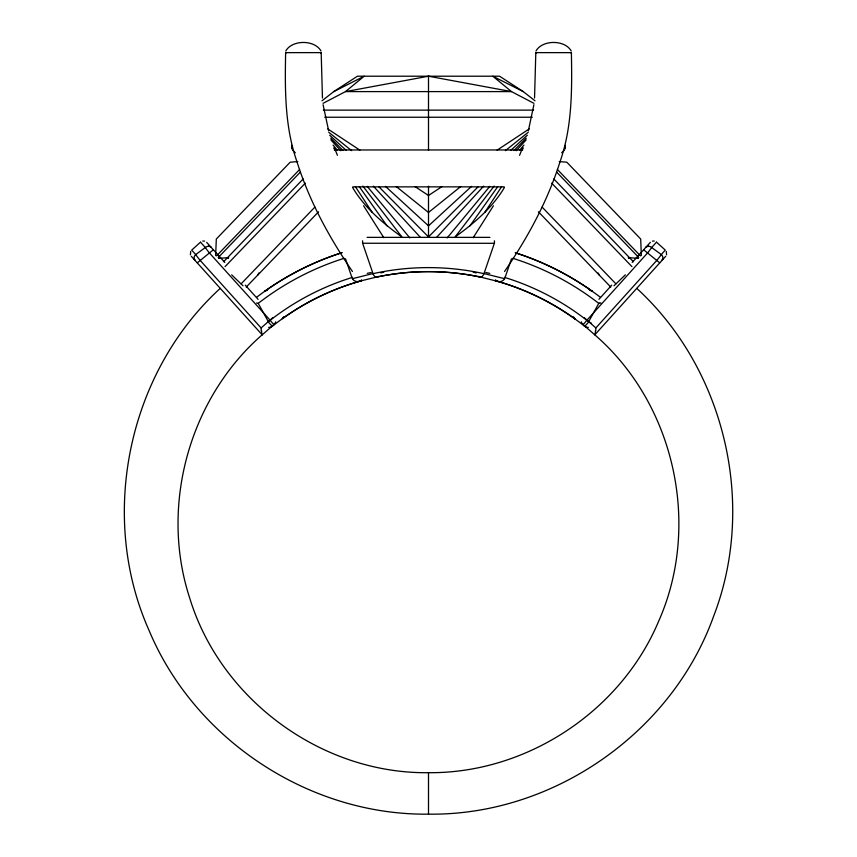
<?xml version="1.0" encoding="UTF-8"?>
<svg xmlns="http://www.w3.org/2000/svg" width="857" height="857" viewBox="0 0 857 857"><rect width="100%" height="100%" fill="white"/><g stroke="black" fill="none" stroke-linecap="round" stroke-linejoin="round"><path stroke-width="1.29" d="M286.656 52.641L285.638 52.641C284.92 89.085 284.663 126.3 296.79 161.202M535.818 52.631L534.543 97.998M662.643 259.264A4.499 3.717 42.9 0 1 662 260.303A4.499 3.739 42.1 0 0 661.304 254.518A7.874 0.568 -50.7 0 1 657.083 260.089L595.872 327.931L595.744 330.995M215.653 255.579L216.307 239.039L290.18 162.198L297.797 161.598M533.911 104.693L528.341 130.8M666.575 254.85L666.307 251.412M291.616 145.315L291.68 148.839M560.21 161.202C572.347 126.3 572.069 89.085 571.383 52.641L570.344 52.641M285.777 51.013C292.076 39.593 314.669 39.615 321.011 51.002M535.989 51.002C542.331 39.615 564.924 39.593 571.223 51.013M584.442 326.11A252.976 251.626 -61.1 0 0 495.325 280.71L495.603 279.81M258.921 272.954L257.539 275.311M560.092 161.555C547.73 200.924 527.816 237.55 504.548 271.487M565.32 148.839L565.384 145.315M494.21 243.742L484.012 273.565L504.559 278.686M505.041 277.625L511.479 258.803M190.693 251.412L190.425 254.85M519.567 155.31L522.406 148.24M283.721 316.694L282.296 318.686L286.131 316.029A251.904 250.994 61.1 0 1 361.708 280.678L361.397 279.81M504.484 277.368A258.675 257.357 -61.1 0 1 588.63 321.729L598.775 303.357L599.589 303.174M197.324 262.81L213.307 249.815M504.366 187.554C492.411 207.758 474.007 223.334 455.153 236.918L494.135 186.076M493.418 205.776L473.171 237.732M484.762 212.472L501.581 186.697M469.957 225.852L497.671 186.751M521.752 150.071L523.381 147.95M447.161 237.935L489.808 186.355M519.653 150.243L523.916 145.09M611.748 285.124L598.925 299.339M632.22 262.435L650.345 242.349M656.473 242.188L651.674 247.512A7.917 0.578 -50.9 0 1 647.592 252.922L586.831 320.293A5.795 0.589 -52.7 0 1 582.921 324.428L594.769 334.819C674.513 403.776 701.433 524.827 658.679 621.164C620.779 711.471 526.434 773.582 428.5 772.693C322.071 773.989 220.785 699.944 189.729 598.122C159.552 506.026 189.14 398.505 262.167 334.798L191.304 256.286M665.696 256.286L594.887 334.733M436.642 237.325L483.648 186.14M516.193 150.703L526.144 139.873M216.532 255.889L299.639 169.44M218.235 257.529L300.421 172.043M223.688 261.653L303.153 178.995M225.048 266.645L305.338 183.13M241.063 283.892L314.894 207.094M246.259 287.041L318.579 211.808M378.687 186.58L428.5 236.918L478.313 186.58M514.039 150.478L526.252 138.138M272.922 317.551L261.128 327.931L261.256 330.995M220.249 288.359C127.993 372.688 98.105 516.053 148.979 630.227C194.721 739.977 309.613 815.575 428.5 814.15C552.529 815.81 671.695 733.142 713.57 616.376C756.763 504.591 725.086 369.335 636.751 288.359M561.678 152.771L562.235 152.225M562.674 151.807L564.388 150.157M613.955 285.799L625.342 274.851M262.21 334.841L274.09 324.449A5.795 0.589 52.7 0 1 270.18 320.282L209.397 252.933A7.917 0.578 50.9 0 1 205.294 247.48L200.527 242.188M471.564 186.355L428.5 225.852L385.436 186.355M510.718 150.446L527.355 135.192M200.495 242.156L191.711 250.105L195.728 254.55L205.326 247.512A4.51 3.642 -41.1 0 1 211.068 247.33A4.51 3.664 -42.1 0 0 208.712 246.216M460.702 186.569L428.5 212.472L396.298 186.569M505.384 150.65L528.233 132.278M322.007 100.794L333.748 91.603L357.433 76.209L499.567 76.209L523.252 91.603L534.993 100.794M264.792 291.219L269.366 288.027A281.225 280.293 61.4 0 1 342.072 252.644M441.784 186.719L428.5 195.492L415.217 186.719M497.124 150.146L529.23 128.936M378.494 276.415L377.123 276.95L381.376 276.104A248.659 247.245 0 0 1 475.624 276.115L479.877 276.95L478.506 276.415M267.491 322.221L268.37 321.729A258.675 257.357 61.1 0 1 352.516 277.368M323.057 103.333L345.5 91.603L364.193 76.209L333.748 91.603M352.441 278.686L372.988 273.554L362.79 243.742M371.22 272.505L367.225 273.362M600.864 302.907L599.739 303.142M523.252 91.603L492.807 76.209L511.5 91.603L428.5 76.209L345.5 91.603L511.5 91.603L533.943 103.333M652.466 241.085L654.245 241.042M202.755 241.042L204.534 241.085M218.589 258.396L228.744 257.593M226.966 258.246L228.423 258.214M535.914 52.631L536.857 52.62M571.34 52.641L536.021 52.631M323.368 110.124L533.632 110.124M324.707 117.238L532.293 117.238M334.305 149.964L522.695 149.964M352.752 186.858L504.248 186.858M367.085 237.368L489.915 237.368M320.143 52.62L321.161 52.62L285.66 52.641M628.577 258.214L630.034 258.246M559.203 161.598L566.82 162.198L640.693 239.039L641.347 255.579M628.256 257.593L638.411 258.396M489.776 273.362L485.78 272.505M256.511 302.982L258.225 303.357L268.37 321.729M643.693 249.815L659.676 262.81M591.544 323.346L588.705 321.771M327.77 128.936L359.876 150.146M587.634 288.027L592.208 291.219M352.634 187.554C364.589 207.758 382.993 223.334 401.847 236.918L362.865 186.076M328.767 132.278L351.616 150.65M595.872 327.931L584.078 317.551M656.505 242.156L665.289 250.105L661.272 254.55L651.674 247.512A4.51 3.642 41.1 0 0 645.932 247.33A4.51 3.664 42.1 0 1 648.288 246.216M329.645 135.192L346.282 150.446M292.612 150.157L294.326 151.807M294.765 152.225L295.322 152.771M231.658 274.851L243.045 285.799M330.748 138.138L342.961 150.478M557.361 169.44L640.468 255.889M556.579 172.043L638.765 257.529M553.847 178.995L633.312 261.653M551.662 183.13L631.952 266.645M542.106 207.094L615.937 283.892M538.421 211.808L610.741 287.041M599.461 275.311L598.079 272.954M330.856 139.873L340.807 150.703M373.352 186.14L420.358 237.325M206.655 242.349L224.78 262.435M245.252 285.124L258.075 299.339M261.139 327.995L199.906 260.089A7.874 0.568 50.7 0 1 195.696 254.518A4.499 3.739 -42.1 0 0 195 260.303A4.499 3.717 -42.9 0 1 194.357 259.264M333.084 145.09L337.347 150.243M367.192 186.355L409.839 237.935M333.619 147.95L335.248 150.071M359.329 186.751L387.043 225.852M352.452 271.487C329.184 237.55 309.27 200.924 296.908 161.555M383.829 237.732L363.582 205.776M355.419 186.697L372.238 212.472M573.301 316.747L575.229 319.115L570.869 316.029A251.904 250.994 -61.1 0 0 495.325 280.689M334.594 148.24L337.433 155.31M345.521 258.803L351.959 277.625M328.66 130.8L323.089 104.693M322.457 97.998L321.182 52.631M428.5 76.209L428.5 150.393M428.5 186.205L428.5 236.918M428.5 772.714L428.5 814.139M275.665 321.814A4.617 4.617 0 0 1 274.036 324.375M261.985 334.262A6.353 1.243 -88.9 0 1 261.546 330.598M261.91 334.841A6.353 1.982 -74.7 0 1 261.696 334.969M268.23 321.814A5.903 0.75 51.5 0 0 272.419 326.078A5.903 0.75 51.5 0 1 272.194 325.971M258.236 303.367A277.968 276.554 61.3 0 1 344.15 258.3M361.718 280.71A252.976 251.626 61.1 0 0 272.59 326.078A5.913 5.913 0 0 1 268.67 327.363M256.779 297.143A282.864 281.482 61.4 0 1 341.804 252.74M265.017 291.53A9.77 7.124 71.7 0 1 266.881 290.116M264.802 291.23A9.77 7.21 55 0 1 266.955 290.287M588.77 321.814A5.903 0.75 -51.5 0 1 584.581 326.078A5.903 0.75 -51.5 0 0 584.806 325.971M512.85 258.3A277.968 276.554 -61.3 0 1 598.764 303.367M588.331 327.363A5.913 5.913 0 0 1 584.41 326.078M515.196 252.74A282.864 281.482 -61.4 0 1 600.221 297.143M590.119 290.116A9.77 7.124 -71.7 0 1 591.983 291.53M590.044 290.287A9.77 7.21 -55 0 1 592.198 291.23M515.925 252.965A281.225 280.293 -61.2 0 1 588.48 288.648M582.964 324.375A4.617 4.617 0 0 1 581.335 321.814M595.454 330.598A6.353 1.243 88.9 0 1 595.015 334.262M595.304 334.969A6.353 1.982 74.7 0 1 595.09 334.841M352.377 278.729A6.245 5.849 73.8 0 0 359.169 281.31L376.48 277.09A237.303 223.988 0 0 1 480.52 277.068L497.799 281.407A6.245 5.849 -73.7 0 0 504.623 278.729M373.031 273.672A243.527 230.447 0 0 1 483.969 273.672A6.353 2.775 -76.9 0 1 480.541 277.004A6.353 2.796 -77.9 0 0 482.062 276.607M372.988 273.747A6.353 2.796 77.9 0 0 376.459 276.993A6.353 2.775 76.9 0 1 374.938 276.522M494.403 240.796A4.564 1.746 90 0 1 494.403 243.302L362.672 243.249A4.564 1.746 -90 0 1 362.597 240.796M473.193 272.151A44.918 2.175 13.3 0 1 476.181 272.912M380.819 272.912A44.918 2.175 -13.3 0 1 383.807 272.151"/></g></svg>
